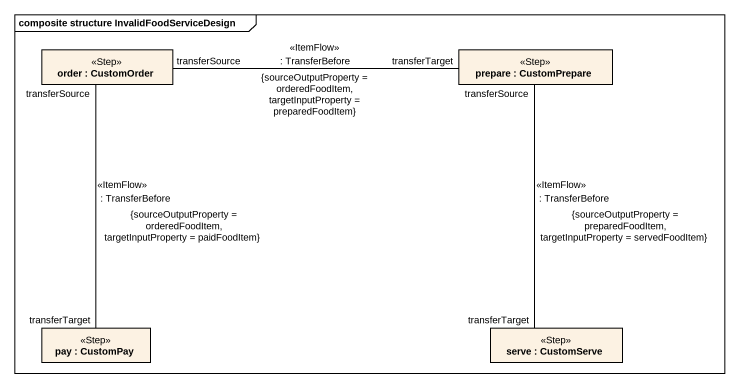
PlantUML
@startuml
mainframe composite structure InvalidFoodServiceDesign
rectangle "order : CustomOrder" as order <<Step>>
rectangle "prepare : CustomPrepare" as prepare <<Step>>
rectangle "pay : CustomPay" as pay <<Step>>
rectangle "serve : CustomServe" as serve <<Step>>
order "transferSource" -right- "transferTarget" prepare : <<ItemFlow>>\n: TransferBefore\n{sourceOutputProperty = orderedFoodItem, targetInputProperty = preparedFoodItem}
order "transferSource" -- "transferTarget" pay : <<ItemFlow>>\n: TransferBefore\n{sourceOutputProperty = orderedFoodItem, targetInputProperty = paidFoodItem}
prepare "transferSource" -- "transferTarget" serve : <<ItemFlow>>\n: TransferBefore\n{sourceOutputProperty = preparedFoodItem, targetInputProperty = servedFoodItem}
@enduml
